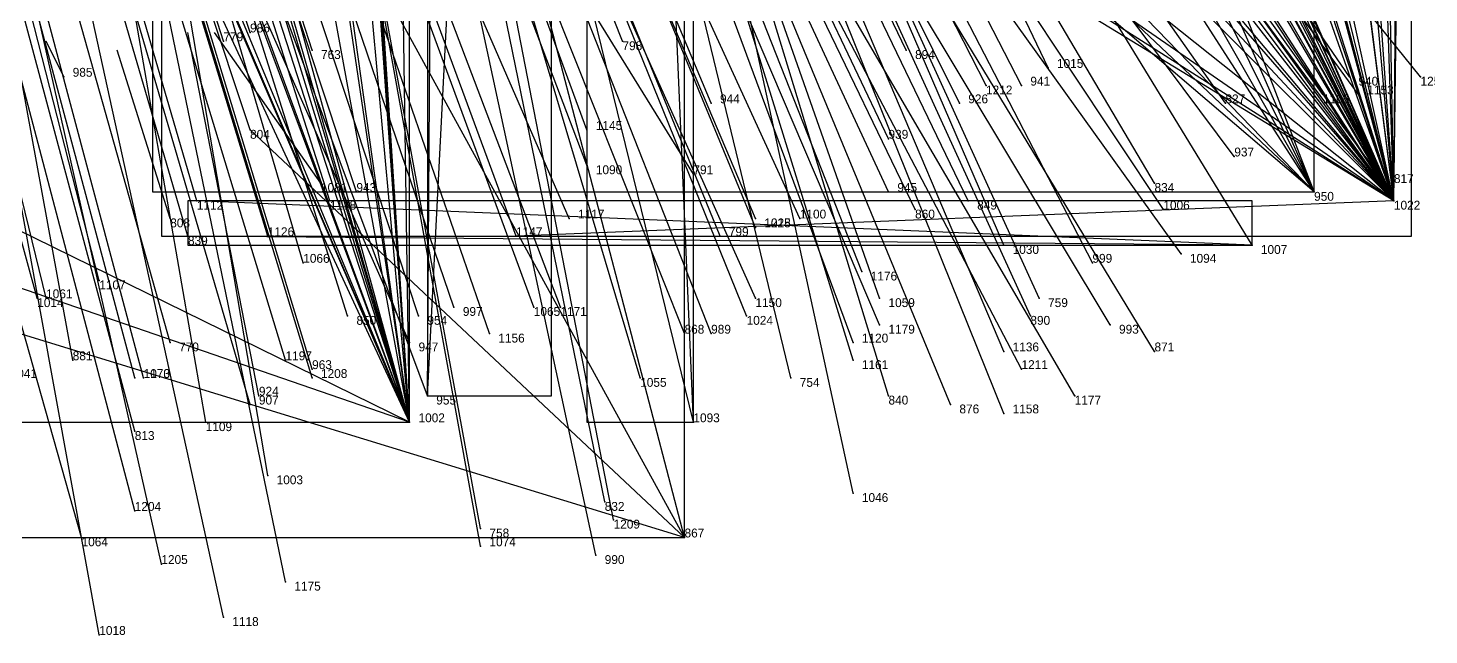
# Model space of a CAD drawing. Extents: x -0.5 to 0.59, y -0.5 to 0.59.
# Drawn here: x 0.102 to 0.26, y -0.476 to -0.4075 of the extents above; entities that cross this region are included whole.
import ezdxf

# ---------------------------------------------------------------- set-up
doc = ezdxf.new("R2010")
doc.units = 0
for name, color, linetype in [('Clients', 3, 'CONTINUOUS'), ('Facilities', 3, 'CONTINUOUS'), ('Facilities_lines', 3, 'CONTINUOUS'), ('Min_max_boxes', 1, 'CONTINUOUS'), ('Normals', 1, 'CONTINUOUS'), ('Source_points', 5, 'CONTINUOUS'), ('Text', 3, 'CONTINUOUS')]:
    doc.layers.add(name, color=color, linetype=linetype)

msp = doc.modelspace()

# ---------------------------------------------------------------- linework, layer by layer
at = {"layer": 'Clients', "color": 5}
for p in [(0.127, -0.419, -1.095), (0.121, -0.427, -1.11), (0.12, -0.431, -1.119), (0.157, -0.431, -1.146)]:
    msp.add_point(p, dxfattribs=at)
at = {"layer": 'Facilities', "color": 3}
for p in [(0.124, -0.409, -1.068), (0.127, -0.408, -1.067), (0.169, -0.409, -1.107), (0.134, -0.41, -1.079), (0.201, -0.41, -1.142), (0.217, -0.412, -1.25), (0.106, -0.413, -1.25), (0.251, -0.413, -1.209), (0.259, -0.413, -1.218), (0.21, -0.414, -1.161), (0.214, -0.414, -1.165), (0.248, -0.415, -1.21), (0.252, -0.415, -1.214), (0.179, -0.416, -1.132), (0.207, -0.416, -1.162), (0.237, -0.416, -1.196), (0.165, -0.419, -1.125), (0.199, -0.42, -1.161), (0.165, -0.423, -1.136), (0.238, -0.422, -1.21), (0.135, -0.425, -1.25), (0.177, -0.424, -1.25), (0.229, -0.425, -1.208), (0.255, -0.425, -1.239), (0.139, -0.426, -1.119), (0.199, -0.426, -1.176), (0.247, -0.426, -1.25), (0.136, -0.427, -1.121), (0.202, -0.428, -1.183), (0.208, -0.427, -1.189), (0.23, -0.428, -1.214), (0.256, -0.427, -1.25), (0.118, -0.429, -1.25), (0.163, -0.429, -1.25), (0.184, -0.429, -1.168), (0.189, -0.429, -1.25), (0.129, -0.431, -1.124), (0.18, -0.431, -1.167), (0.184, -0.43, -1.25), (0.212, -0.432, -1.204), (0.24, -0.432, -1.236), (0.133, -0.434, -1.134), (0.222, -0.434, -1.218), (0.232, -0.433, -1.229), (0.11, -0.436, -1.125), (0.196, -0.435, -1.193), (0.103, -0.438, -1.25), (0.104, -0.438, -1.125), (0.15, -0.439, -1.161), (0.159, -0.439, -1.167), (0.162, -0.439, -1.17), (0.184, -0.438, -1.25), (0.198, -0.438, -1.202), (0.216, -0.438, -1.222), (0.138, -0.44, -1.154), (0.146, -0.44, -1.159), (0.183, -0.44, -1.191), (0.215, -0.44, -1.224), (0.154, -0.442, -1.171), (0.176, -0.442, -1.188), (0.179, -0.442, -1.192), (0.198, -0.441, -1.209), (0.224, -0.441, -1.238), (0.118, -0.443, -1.147), (0.145, -0.443, -1.25), (0.195, -0.443, -1.21), (0.107, -0.445, -1.25), (0.131, -0.445, -1.159), (0.195, -0.445, -1.216), (0.212, -0.444, -1.229), (0.229, -0.444, -1.248), (0.114, -0.447, -1.153), (0.115, -0.447, -1.153), (0.134, -0.446, -1.164), (0.134, -0.447, -1.166), (0.171, -0.447, -1.197), (0.188, -0.447, -1.213), (0.214, -0.446, -1.25), (0.127, -0.45, -1.169), (0.128, -0.449, -1.25), (0.147, -0.449, -1.25), (0.199, -0.449, -1.228), (0.206, -0.45, -1.238), (0.22, -0.449, -1.25), (0.212, -0.451, -1.245), (0.114, -0.453, -1.169), (0.122, -0.452, -1.25), (0.145, -0.452, -1.25), (0.177, -0.452, -1.25), (0.129, -0.458, -1.25), (0.167, -0.461, -1.226), (0.195, -0.46, -1.249), (0.114, -0.462, -1.188), (0.153, -0.464, -1.222), (0.168, -0.463, -1.231), (0.108, -0.465, -1.193), (0.153, -0.466, -1.226), (0.176, -0.465, -1.242), (0.166, -0.467, -1.24), (0.117, -0.468, -1.205), (0.131, -0.47, -1.221), (0.124, -0.474, -1.226), (0.11, -0.476, -1.25)]:
    msp.add_point(p, dxfattribs=at)
at = {"layer": 'Facilities_lines', "color": 3}
for p, q in [((0.145, -0.452, -1.25), (0.122, -0.129, -1.25)), ((0.145, -0.452, -1.25), (0.145, -0.146, -1.25)), ((0.145, -0.452, -1.25), (0.119, -0.169, -1.25)), ((0.147, -0.449, -1.25), (0.149, -0.17, -1.25)), ((0.177, -0.452, -1.25), (0.165, -0.173, -1.25)), ((0.147, -0.449, -1.25), (0.161, -0.175, -1.25)), ((0.256, -0.427, -1.25), (0.258, -0.175, -1.25)), ((0.145, -0.452, -1.25), (0.141, -0.192, -1.25)), ((0.256, -0.427, -1.25), (0.24, -0.202, -1.25)), ((0.145, -0.452, -1.25), (0.128, -0.208, -1.25)), ((0.256, -0.427, -1.25), (0.252, -0.208, -1.25)), ((0.145, -0.452, -1.25), (0.109, -0.21, -1.25)), ((0.256, -0.427, -1.25), (0.249, -0.216, -1.25)), ((0.145, -0.452, -1.25), (0.112, -0.218, -1.25)), ((0.145, -0.452, -1.25), (0.13, -0.222, -1.25)), ((0.145, -0.452, -1.25), (0.113, -0.224, -1.25)), ((0.256, -0.427, -1.25), (0.238, -0.223, -1.25)), ((0.256, -0.427, -1.25), (0.231, -0.229, -1.25)), ((0.145, -0.452, -1.25), (0.081, -0.23, -1.25)), ((0.145, -0.452, -1.25), (0.129, -0.23, -1.25)), ((0.247, -0.426, -1.25), (0.173, -0.234, -1.25)), ((0.256, -0.427, -1.25), (0.206, -0.242, -1.25)), ((0.256, -0.427, -1.25), (0.215, -0.242, -1.25)), ((0.145, -0.452, -1.25), (0.131, -0.247, -1.25)), ((0.247, -0.426, -1.25), (0.169, -0.247, -1.25)), ((0.256, -0.427, -1.25), (0.25, -0.247, -1.25)), ((0.145, -0.452, -1.25), (0.086, -0.252, -1.25)), ((0.145, -0.452, -1.25), (0.085, -0.257, -1.25)), ((0.256, -0.427, -1.25), (0.181, -0.257, -1.25)), ((0.256, -0.427, -1.25), (0.211, -0.256, -1.25)), ((0.145, -0.452, -1.25), (0.083, -0.26, -1.25)), ((0.256, -0.427, -1.25), (0.215, -0.26, -1.25)), ((0.145, -0.452, -1.25), (0.064, -0.263, -1.25)), ((0.247, -0.426, -1.25), (0.166, -0.263, -1.25)), ((0.247, -0.426, -1.25), (0.143, -0.264, -1.25)), ((0.145, -0.452, -1.25), (0.111, -0.267, -1.25)), ((0.256, -0.427, -1.25), (0.169, -0.268, -1.25)), ((0.145, -0.452, -1.25), (0.091, -0.269, -1.25)), ((0.256, -0.427, -1.25), (0.236, -0.27, -1.25)), ((0.256, -0.427, -1.25), (0.181, -0.271, -1.25)), ((0.145, -0.452, -1.25), (0.08, -0.275, -1.25)), ((0.256, -0.427, -1.25), (0.258, -0.277, -1.25)), ((0.256, -0.427, -1.25), (0.181, -0.28, -1.25)), ((0.256, -0.427, -1.25), (0.174, -0.285, -1.25)), ((0.256, -0.427, -1.25), (0.155, -0.287, -1.25)), ((0.256, -0.427, -1.25), (0.195, -0.287, -1.25)), ((0.145, -0.452, -1.25), (0.069, -0.288, -1.25)), ((0.145, -0.452, -1.25), (0.1, -0.288, -1.25)), ((0.256, -0.427, -1.25), (0.177, -0.29, -1.25)), ((0.256, -0.427, -1.25), (0.211, -0.291, -1.25)), ((0.256, -0.427, -1.25), (0.22, -0.291, -1.25)), ((0.256, -0.427, -1.25), (0.153, -0.295, -1.25)), ((0.256, -0.427, -1.25), (0.143, -0.297, -1.25)), ((0.256, -0.427, -1.25), (0.17, -0.297, -1.25)), ((0.145, -0.452, -1.25), (0.081, -0.298, -1.25)), ((0.256, -0.427, -1.25), (0.186, -0.298, -1.25)), ((0.256, -0.427, -1.25), (0.197, -0.299, -1.25)), ((0.145, -0.452, -1.25), (0.08, -0.301, -1.25)), ((0.247, -0.426, -1.25), (0.128, -0.303, -1.25)), ((0.256, -0.427, -1.25), (0.216, -0.302, -1.25)), ((0.256, -0.427, -1.25), (0.199, -0.304, -1.25)), ((0.247, -0.426, -1.25), (0.12, -0.306, -1.25)), ((0.176, -0.465, -1.242), (0.091, -0.31, -1.25)), ((0.247, -0.426, -1.25), (0.116, -0.314, -1.25)), ((0.256, -0.427, -1.25), (0.161, -0.314, -1.25)), ((0.256, -0.427, -1.25), (0.198, -0.316, -1.25)), ((0.256, -0.427, -1.25), (0.201, -0.317, -1.25)), ((0.256, -0.427, -1.25), (0.206, -0.319, -1.25)), ((0.256, -0.427, -1.25), (0.218, -0.319, -1.25)), ((0.256, -0.427, -1.25), (0.19, -0.325, -1.25)), ((0.256, -0.427, -1.25), (0.159, -0.33, -1.25)), ((0.256, -0.427, -1.25), (0.117, -0.331, -1.25)), ((0.256, -0.427, -1.25), (0.184, -0.331, -1.25)), ((0.256, -0.427, -1.25), (0.172, -0.337, -1.25)), ((0.256, -0.427, -1.25), (0.119, -0.34, -1.25)), ((0.256, -0.427, -1.25), (0.148, -0.341, -1.25)), ((0.256, -0.427, -1.25), (0.12, -0.344, -1.25)), ((0.176, -0.465, -1.242), (0.127, -0.419, -1.095)), ((0.145, -0.452, -1.25), (0.088, -0.424, -1.083)), ((0.24, -0.432, -1.236), (0.121, -0.427, -1.11)), ((0.256, -0.427, -1.25), (0.157, -0.431, -1.146)), ((0.24, -0.432, -1.236), (0.12, -0.431, -1.119)), ((0.145, -0.452, -1.25), (0.087, -0.432, -1.101)), ((0.176, -0.465, -1.242), (0.088, -0.438, -1.116))]:
    msp.add_line(p, q, dxfattribs=at)
at = {"layer": 'Min_max_boxes', "color": 1}
for p, q in [((0.145, -0.452, -1.25), (0.145, -0.129, -1.25)), ((0.145, -0.452, -1.083), (0.145, -0.129, -1.083)), ((0.147, -0.17, -1.25), (0.147, -0.449, -1.25)), ((0.147, -0.17, -1.25), (0.147, -0.449, -1.25)), ((0.161, -0.449, -1.25), (0.161, -0.17, -1.25)), ((0.161, -0.449, -1.25), (0.161, -0.17, -1.25)), ((0.165, -0.173, -1.25), (0.165, -0.452, -1.25)), ((0.165, -0.173, -1.25), (0.165, -0.452, -1.25)), ((0.177, -0.452, -1.25), (0.177, -0.173, -1.25)), ((0.177, -0.452, -1.25), (0.177, -0.173, -1.25)), ((0.117, -0.175, -1.25), (0.117, -0.431, -1.25)), ((0.117, -0.175, -1.146), (0.117, -0.431, -1.146)), ((0.258, -0.431, -1.25), (0.258, -0.175, -1.25)), ((0.258, -0.431, -1.146), (0.258, -0.175, -1.146)), ((0.116, -0.234, -1.25), (0.116, -0.426, -1.25)), ((0.116, -0.234, -1.25), (0.116, -0.426, -1.25)), ((0.247, -0.426, -1.25), (0.247, -0.234, -1.25)), ((0.247, -0.426, -1.25), (0.247, -0.234, -1.25)), ((0.176, -0.465, -1.25), (0.176, -0.31, -1.25)), ((0.176, -0.465, -1.095), (0.176, -0.31, -1.095)), ((0.116, -0.426, -1.25), (0.247, -0.426, -1.25)), ((0.116, -0.426, -1.25), (0.247, -0.426, -1.25)), ((0.116, -0.426, -1.25), (0.116, -0.426, -1.25)), ((0.247, -0.426, -1.25), (0.247, -0.426, -1.25)), ((0.24, -0.427, -1.236), (0.12, -0.427, -1.236)), ((0.12, -0.427, -1.236), (0.12, -0.432, -1.236)), ((0.24, -0.427, -1.11), (0.12, -0.427, -1.11)), ((0.12, -0.427, -1.11), (0.12, -0.432, -1.11)), ((0.12, -0.427, -1.236), (0.12, -0.427, -1.11)), ((0.24, -0.432, -1.236), (0.24, -0.427, -1.236)), ((0.24, -0.432, -1.11), (0.24, -0.427, -1.11)), ((0.24, -0.427, -1.236), (0.24, -0.427, -1.11)), ((0.117, -0.431, -1.25), (0.258, -0.431, -1.25)), ((0.117, -0.431, -1.146), (0.258, -0.431, -1.146)), ((0.117, -0.431, -1.25), (0.117, -0.431, -1.146)), ((0.258, -0.431, -1.25), (0.258, -0.431, -1.146)), ((0.12, -0.432, -1.236), (0.24, -0.432, -1.236)), ((0.12, -0.432, -1.11), (0.24, -0.432, -1.11)), ((0.12, -0.432, -1.236), (0.12, -0.432, -1.11)), ((0.24, -0.432, -1.236), (0.24, -0.432, -1.11)), ((0.147, -0.449, -1.25), (0.161, -0.449, -1.25)), ((0.147, -0.449, -1.25), (0.161, -0.449, -1.25)), ((0.147, -0.449, -1.25), (0.147, -0.449, -1.25)), ((0.161, -0.449, -1.25), (0.161, -0.449, -1.25)), ((0.064, -0.452, -1.25), (0.145, -0.452, -1.25)), ((0.064, -0.452, -1.083), (0.145, -0.452, -1.083)), ((0.145, -0.452, -1.25), (0.145, -0.452, -1.083)), ((0.165, -0.452, -1.25), (0.177, -0.452, -1.25)), ((0.165, -0.452, -1.25), (0.177, -0.452, -1.25)), ((0.165, -0.452, -1.25), (0.165, -0.452, -1.25)), ((0.177, -0.452, -1.25), (0.177, -0.452, -1.25)), ((0.088, -0.465, -1.25), (0.176, -0.465, -1.25)), ((0.088, -0.465, -1.095), (0.176, -0.465, -1.095)), ((0.176, -0.465, -1.25), (0.176, -0.465, -1.095))]:
    msp.add_line(p, q, dxfattribs=at)
at = {"layer": 'Normals', "color": 1}
for p, q in [((0.127, -0.408, -1.067), (0.098, -0.319, -1.105)), ((0.124, -0.409, -1.068), (0.096, -0.321, -1.106)), ((0.134, -0.41, -1.079), (0.106, -0.322, -1.117)), ((0.169, -0.409, -1.107), (0.135, -0.323, -1.144)), ((0.201, -0.41, -1.142), (0.161, -0.327, -1.18)), ((0.179, -0.416, -1.132), (0.143, -0.33, -1.169)), ((0.127, -0.419, -1.095), (0.098, -0.331, -1.133)), ((0.21, -0.414, -1.161), (0.168, -0.331, -1.199)), ((0.251, -0.413, -1.209), (0.195, -0.331, -1.215)), ((0.165, -0.419, -1.125), (0.133, -0.332, -1.163)), ((0.207, -0.416, -1.162), (0.166, -0.333, -1.2)), ((0.214, -0.414, -1.165), (0.172, -0.332, -1.203)), ((0.248, -0.415, -1.21), (0.19, -0.334, -1.217)), ((0.252, -0.415, -1.214), (0.193, -0.334, -1.219)), ((0.165, -0.423, -1.136), (0.132, -0.336, -1.173)), ((0.199, -0.42, -1.161), (0.159, -0.336, -1.199)), ((0.237, -0.416, -1.196), (0.181, -0.336, -1.22)), ((0.259, -0.413, -1.218), (0.196, -0.335, -1.216)), ((0.121, -0.427, -1.11), (0.095, -0.338, -1.147)), ((0.139, -0.426, -1.119), (0.11, -0.338, -1.157)), ((0.136, -0.427, -1.121), (0.108, -0.339, -1.159)), ((0.12, -0.431, -1.119), (0.094, -0.342, -1.157)), ((0.129, -0.431, -1.124), (0.102, -0.342, -1.161)), ((0.199, -0.426, -1.176), (0.16, -0.342, -1.214)), ((0.208, -0.427, -1.189), (0.167, -0.342, -1.221)), ((0.229, -0.425, -1.208), (0.18, -0.342, -1.232)), ((0.157, -0.431, -1.146), (0.125, -0.344, -1.184)), ((0.184, -0.429, -1.168), (0.148, -0.344, -1.206)), ((0.212, -0.432, -1.204), (0.174, -0.344, -1.231)), ((0.238, -0.422, -1.21), (0.179, -0.343, -1.229)), ((0.11, -0.436, -1.125), (0.087, -0.346, -1.162)), ((0.133, -0.434, -1.134), (0.107, -0.345, -1.172)), ((0.18, -0.431, -1.167), (0.145, -0.345, -1.205)), ((0.196, -0.435, -1.193), (0.161, -0.346, -1.22)), ((0.202, -0.428, -1.183), (0.162, -0.345, -1.221)), ((0.23, -0.428, -1.214), (0.175, -0.345, -1.224)), ((0.222, -0.434, -1.218), (0.176, -0.345, -1.225)), ((0.198, -0.438, -1.202), (0.166, -0.347, -1.229)), ((0.104, -0.438, -1.125), (0.082, -0.348, -1.162)), ((0.216, -0.438, -1.222), (0.175, -0.348, -1.234)), ((0.255, -0.425, -1.239), (0.198, -0.348, -1.208)), ((0.215, -0.44, -1.224), (0.174, -0.35, -1.236)), ((0.24, -0.432, -1.236), (0.19, -0.35, -1.209)), ((0.138, -0.44, -1.154), (0.11, -0.351, -1.19)), ((0.146, -0.44, -1.159), (0.117, -0.352, -1.196)), ((0.15, -0.439, -1.161), (0.12, -0.351, -1.197)), ((0.159, -0.439, -1.167), (0.127, -0.352, -1.204)), ((0.162, -0.439, -1.17), (0.129, -0.352, -1.207)), ((0.183, -0.44, -1.191), (0.147, -0.351, -1.22)), ((0.198, -0.441, -1.209), (0.16, -0.352, -1.234)), ((0.195, -0.443, -1.21), (0.161, -0.351, -1.231)), ((0.188, -0.447, -1.213), (0.165, -0.352, -1.231)), ((0.195, -0.445, -1.216), (0.166, -0.351, -1.233)), ((0.212, -0.444, -1.229), (0.173, -0.352, -1.237)), ((0.232, -0.433, -1.229), (0.174, -0.352, -1.228)), ((0.171, -0.447, -1.197), (0.143, -0.353, -1.216)), ((0.179, -0.442, -1.192), (0.144, -0.353, -1.221)), ((0.118, -0.443, -1.147), (0.093, -0.354, -1.184)), ((0.154, -0.442, -1.171), (0.124, -0.355, -1.208)), ((0.176, -0.442, -1.188), (0.141, -0.354, -1.222)), ((0.199, -0.449, -1.228), (0.17, -0.354, -1.235)), ((0.114, -0.447, -1.153), (0.09, -0.357, -1.19)), ((0.115, -0.447, -1.153), (0.091, -0.357, -1.189)), ((0.131, -0.445, -1.159), (0.104, -0.356, -1.196)), ((0.134, -0.446, -1.164), (0.107, -0.357, -1.201)), ((0.224, -0.441, -1.238), (0.173, -0.356, -1.226)), ((0.134, -0.447, -1.166), (0.107, -0.358, -1.203)), ((0.206, -0.45, -1.238), (0.168, -0.358, -1.243)), ((0.212, -0.451, -1.245), (0.175, -0.359, -1.23)), ((0.229, -0.444, -1.248), (0.178, -0.36, -1.229)), ((0.127, -0.45, -1.169), (0.101, -0.361, -1.206)), ((0.114, -0.453, -1.169), (0.09, -0.363, -1.205)), ((0.167, -0.461, -1.226), (0.147, -0.363, -1.225)), ((0.214, -0.446, -1.25), (0.17, -0.362, -1.217)), ((0.195, -0.46, -1.249), (0.174, -0.363, -1.24)), ((0.153, -0.464, -1.222), (0.135, -0.366, -1.221)), ((0.168, -0.463, -1.231), (0.149, -0.365, -1.225)), ((0.177, -0.452, -1.25), (0.156, -0.366, -1.202)), ((0.22, -0.449, -1.25), (0.171, -0.365, -1.227)), ((0.256, -0.427, -1.25), (0.22, -0.366, -1.179)), ((0.114, -0.462, -1.188), (0.089, -0.367, -1.211)), ((0.153, -0.466, -1.226), (0.135, -0.367, -1.223)), ((0.247, -0.426, -1.25), (0.214, -0.368, -1.176)), ((0.108, -0.465, -1.193), (0.081, -0.37, -1.207)), ((0.117, -0.468, -1.205), (0.095, -0.37, -1.213)), ((0.217, -0.412, -1.25), (0.198, -0.372, -1.16)), ((0.131, -0.47, -1.221), (0.111, -0.373, -1.218)), ((0.166, -0.467, -1.24), (0.146, -0.374, -1.211)), ((0.176, -0.465, -1.242), (0.152, -0.373, -1.208)), ((0.124, -0.474, -1.226), (0.103, -0.378, -1.208)), ((0.184, -0.438, -1.25), (0.158, -0.38, -1.173)), ((0.189, -0.429, -1.25), (0.167, -0.381, -1.165)), ((0.184, -0.43, -1.25), (0.165, -0.384, -1.163)), ((0.107, -0.445, -1.25), (0.097, -0.39, -1.167)), ((0.163, -0.429, -1.25), (0.146, -0.39, -1.159)), ((0.177, -0.424, -1.25), (0.156, -0.39, -1.158)), ((0.129, -0.458, -1.25), (0.118, -0.393, -1.174)), ((0.103, -0.438, -1.25), (0.092, -0.398, -1.159)), ((0.145, -0.443, -1.25), (0.125, -0.398, -1.163)), ((0.147, -0.449, -1.25), (0.128, -0.398, -1.166)), ((0.122, -0.452, -1.25), (0.113, -0.4, -1.165)), ((0.145, -0.452, -1.25), (0.126, -0.401, -1.166)), ((0.106, -0.413, -1.25), (0.104, -0.409, -1.15)), ((0.128, -0.449, -1.25), (0.12, -0.408, -1.159)), ((0.135, -0.425, -1.25), (0.123, -0.408, -1.152)), ((0.11, -0.476, -1.25), (0.098, -0.41, -1.175)), ((0.118, -0.429, -1.25), (0.112, -0.41, -1.152))]:
    msp.add_line(p, q, dxfattribs=at)
at = {"layer": 'Source_points', "color": 5}
for p in [(0.124, -0.409, -1.068), (0.127, -0.408, -1.067), (0.169, -0.409, -1.107), (0.134, -0.41, -1.079), (0.201, -0.41, -1.142), (0.217, -0.412, -1.25), (0.106, -0.413, -1.25), (0.251, -0.413, -1.209), (0.259, -0.413, -1.218), (0.21, -0.414, -1.161), (0.214, -0.414, -1.165), (0.248, -0.415, -1.21), (0.252, -0.415, -1.214), (0.179, -0.416, -1.132), (0.207, -0.416, -1.162), (0.237, -0.416, -1.196), (0.127, -0.419, -1.095), (0.165, -0.419, -1.125), (0.199, -0.42, -1.161), (0.165, -0.423, -1.136), (0.238, -0.422, -1.21), (0.135, -0.425, -1.25), (0.177, -0.424, -1.25), (0.229, -0.425, -1.208), (0.255, -0.425, -1.239), (0.139, -0.426, -1.119), (0.199, -0.426, -1.176), (0.247, -0.426, -1.25), (0.121, -0.427, -1.11), (0.136, -0.427, -1.121), (0.202, -0.428, -1.183), (0.208, -0.427, -1.189), (0.23, -0.428, -1.214), (0.256, -0.427, -1.25), (0.118, -0.429, -1.25), (0.163, -0.429, -1.25), (0.184, -0.429, -1.168), (0.189, -0.429, -1.25), (0.12, -0.431, -1.119), (0.129, -0.431, -1.124), (0.157, -0.431, -1.146), (0.18, -0.431, -1.167), (0.184, -0.43, -1.25), (0.212, -0.432, -1.204), (0.24, -0.432, -1.236), (0.133, -0.434, -1.134), (0.222, -0.434, -1.218), (0.232, -0.433, -1.229), (0.11, -0.436, -1.125), (0.196, -0.435, -1.193), (0.103, -0.438, -1.25), (0.104, -0.438, -1.125), (0.15, -0.439, -1.161), (0.159, -0.439, -1.167), (0.162, -0.439, -1.17), (0.184, -0.438, -1.25), (0.198, -0.438, -1.202), (0.216, -0.438, -1.222), (0.138, -0.44, -1.154), (0.146, -0.44, -1.159), (0.183, -0.44, -1.191), (0.215, -0.44, -1.224), (0.154, -0.442, -1.171), (0.176, -0.442, -1.188), (0.179, -0.442, -1.192), (0.198, -0.441, -1.209), (0.224, -0.441, -1.238), (0.118, -0.443, -1.147), (0.145, -0.443, -1.25), (0.195, -0.443, -1.21), (0.107, -0.445, -1.25), (0.131, -0.445, -1.159), (0.195, -0.445, -1.216), (0.212, -0.444, -1.229), (0.229, -0.444, -1.248), (0.114, -0.447, -1.153), (0.115, -0.447, -1.153), (0.134, -0.446, -1.164), (0.134, -0.447, -1.166), (0.171, -0.447, -1.197), (0.188, -0.447, -1.213), (0.214, -0.446, -1.25), (0.127, -0.45, -1.169), (0.128, -0.449, -1.25), (0.147, -0.449, -1.25), (0.199, -0.449, -1.228), (0.206, -0.45, -1.238), (0.22, -0.449, -1.25), (0.212, -0.451, -1.245), (0.114, -0.453, -1.169), (0.122, -0.452, -1.25), (0.145, -0.452, -1.25), (0.177, -0.452, -1.25), (0.129, -0.458, -1.25), (0.167, -0.461, -1.226), (0.195, -0.46, -1.249), (0.114, -0.462, -1.188), (0.153, -0.464, -1.222), (0.168, -0.463, -1.231), (0.108, -0.465, -1.193), (0.153, -0.466, -1.226), (0.176, -0.465, -1.242), (0.166, -0.467, -1.24), (0.117, -0.468, -1.205), (0.131, -0.47, -1.221), (0.124, -0.474, -1.226), (0.11, -0.476, -1.25)]:
    msp.add_point(p, dxfattribs=at)

# ---------------------------------------------------------------- texts
at = {"layer": 'Text', "color": 3}
for s, p in [('986', (0.127, -0.408, -1.067)), ('779', (0.124, -0.409, -1.068)), ('798', (0.169, -0.41, -1.107)), ('763', (0.135, -0.411, -1.079)), ('894', (0.202, -0.411, -1.142)), ('985', (0.107, -0.413, -1.25)), ('1015', (0.218, -0.412, -1.25)), ('941', (0.215, -0.414, -1.165)), ('940', (0.252, -0.414, -1.209)), ('1250', (0.259, -0.414, -1.218)), ('944', (0.18, -0.416, -1.132)), ('926', (0.208, -0.416, -1.162)), ('1212', (0.21, -0.415, -1.161)), ('827', (0.237, -0.416, -1.196)), ('1105', (0.248, -0.416, -1.21)), ('1153', (0.253, -0.415, -1.214)), ('1145', (0.166, -0.419, -1.125)), ('804', (0.127, -0.42, -1.095)), ('939', (0.199, -0.42, -1.161)), ('937', (0.238, -0.422, -1.21)), ('1090', (0.166, -0.424, -1.136)), ('791', (0.177, -0.424, -1.25)), ('1081', (0.135, -0.426, -1.25)), ('943', (0.139, -0.426, -1.119)), ('945', (0.2, -0.426, -1.176)), ('834', (0.229, -0.426, -1.208)), ('817', (0.256, -0.425, -1.239)), ('950', (0.247, -0.427, -1.25)), ('1112', (0.121, -0.428, -1.11)), ('1178', (0.136, -0.428, -1.121)), ('1117', (0.164, -0.429, -1.25)), ('1100', (0.189, -0.429, -1.25)), ('860', (0.202, -0.429, -1.183)), ('849', (0.209, -0.428, -1.189)), ('1006', (0.23, -0.428, -1.214)), ('1022', (0.256, -0.428, -1.25)), ('808', (0.118, -0.43, -1.25)), ('1028', (0.185, -0.43, -1.168)), ('1215', (0.185, -0.43, -1.25)), ('839', (0.12, -0.432, -1.119)), ('1126', (0.129, -0.431, -1.124)), ('1147', (0.157, -0.431, -1.146)), ('799', (0.181, -0.431, -1.167)), ('1030', (0.213, -0.433, -1.204)), ('1007', (0.241, -0.433, -1.236)), ('1066', (0.133, -0.434, -1.134)), ('999', (0.222, -0.434, -1.218)), ('1094', (0.233, -0.434, -1.229)), ('1107', (0.11, -0.437, -1.125)), ('1176', (0.197, -0.436, -1.193)), ('1061', (0.104, -0.438, -1.125)), ('1014', (0.103, -0.439, -1.25)), ('997', (0.151, -0.44, -1.161)), ('1065', (0.159, -0.44, -1.167)), ('1171', (0.162, -0.44, -1.17)), ('1150', (0.184, -0.439, -1.25)), ('1059', (0.199, -0.439, -1.202)), ('759', (0.217, -0.439, -1.222)), ('850', (0.139, -0.441, -1.154)), ('954', (0.147, -0.441, -1.159)), ('1024', (0.183, -0.441, -1.191)), ('890', (0.215, -0.441, -1.224)), ('1156', (0.155, -0.443, -1.171)), ('868', (0.176, -0.442, -1.188)), ('989', (0.179, -0.442, -1.192)), ('1120', (0.196, -0.443, -1.21)), ('1179', (0.199, -0.442, -1.209)), ('993', (0.225, -0.442, -1.238)), ('770', (0.119, -0.444, -1.147)), ('947', (0.146, -0.444, -1.25)), ('1136', (0.213, -0.444, -1.229)), ('871', (0.229, -0.444, -1.248)), ('881', (0.107, -0.445, -1.25)), ('1197', (0.131, -0.445, -1.159)), ('963', (0.134, -0.446, -1.164)), ('1161', (0.196, -0.446, -1.216)), ('1211', (0.214, -0.446, -1.25)), ('1041', (0.1, -0.447, -1.142)), ('1073', (0.115, -0.447, -1.153)), ('1170', (0.115, -0.447, -1.153)), ('1208', (0.135, -0.447, -1.166)), ('1055', (0.171, -0.448, -1.197)), ('754', (0.189, -0.448, -1.213)), ('924', (0.128, -0.449, -1.25)), ('907', (0.128, -0.45, -1.169)), ('955', (0.148, -0.45, -1.25)), ('840', (0.199, -0.45, -1.228)), ('876', (0.207, -0.451, -1.238)), ('1158', (0.213, -0.451, -1.245)), ('1177', (0.22, -0.45, -1.25)), ('1002', (0.146, -0.452, -1.25)), ('1093', (0.177, -0.452, -1.25)), ('813', (0.114, -0.454, -1.169)), ('1109', (0.122, -0.453, -1.25)), ('1003', (0.13, -0.459, -1.25)), ('1204', (0.114, -0.462, -1.188)), ('832', (0.167, -0.462, -1.226)), ('1046', (0.196, -0.461, -1.249)), ('758', (0.154, -0.465, -1.222)), ('1209', (0.168, -0.464, -1.231)), ('867', (0.176, -0.465, -1.242)), ('1064', (0.108, -0.466, -1.193)), ('1074', (0.154, -0.466, -1.226)), ('1205', (0.117, -0.468, -1.205)), ('990', (0.167, -0.468, -1.24)), ('1175', (0.132, -0.471, -1.221)), ('1018', (0.11, -0.476, -1.25)), ('1118', (0.125, -0.475, -1.226))]:
    msp.add_text(s, height=0.001, dxfattribs=at).set_placement(p)

doc.saveas('drawing.dxf')
